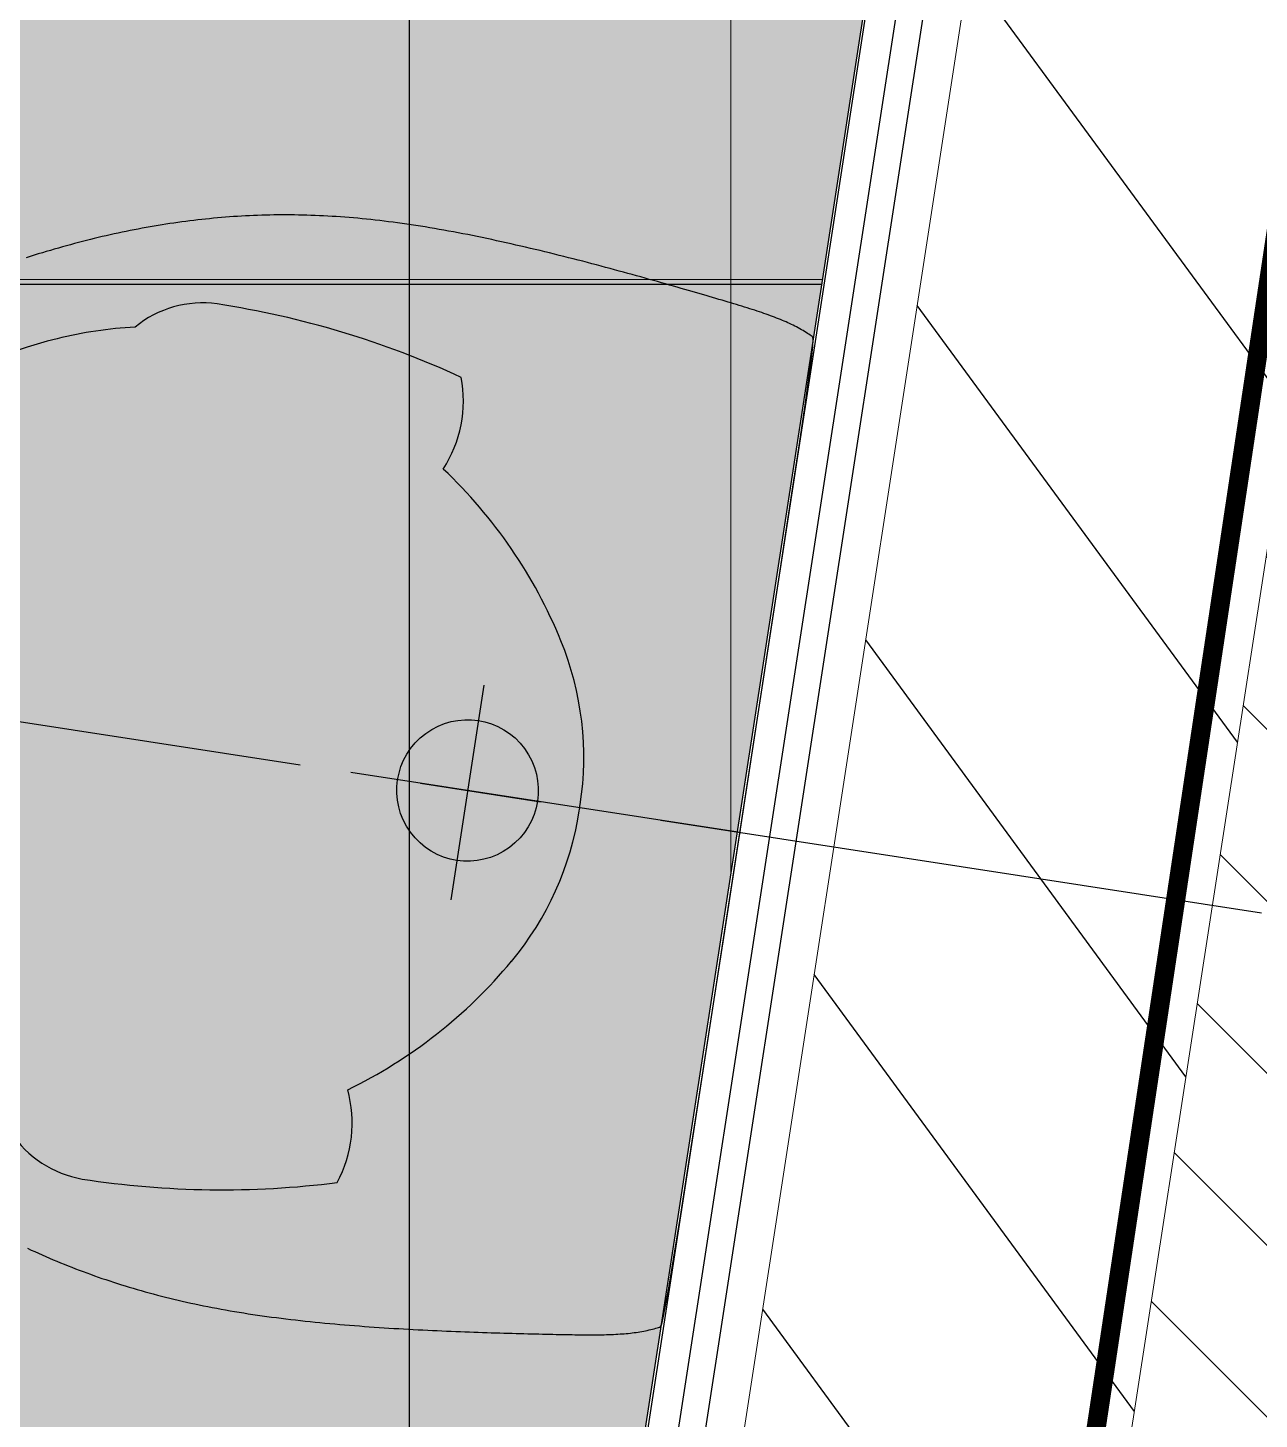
# Model space of a CAD drawing. Header units: millimetres. Extents: x 2335845 to 2509607, y 289014 to 361737.
# Drawn here: x 2414596.5 to 2414918, y 313159.8 to 313523.1 of the extents above; entities that cross this region are included whole.
import ezdxf

# ---------------------------------------------------------------- set-up
doc = ezdxf.new("R2010")
doc.units = ezdxf.units.MM
doc.linetypes.add('CENTER', pattern=[50.8, 31.75, -6.35, 6.35, -6.35])
for name, color, linetype in [('A-PLAN-CL', 8, 'CENTER'), ('A-PLAN-HATCH2', 8, 'Continuous'), ('A-PLAN-PLASTER', 67, 'Continuous'), ('A-PLAN-SANITARY FIXTURES', 35, 'Continuous'), ('A-PLAN-TILE', 32, 'Continuous'), ('TOA-FC-MODULAR', 7, 'Continuous')]:
    doc.layers.add(name, color=color, linetype=linetype)
for name, color, linetype, lineweight in [('A-PLAN-COLUMN', 3, 'Continuous', 0), ('A-PLAN-RCC-HATCH', 8, 'Continuous', 13), ('A-PLAN-THIN', 251, 'Continuous', 15), ('TOA-FL-TILE-4', 8, 'Continuous', 5)]:
    doc.layers.add(name, color=color, linetype=linetype, lineweight=lineweight)

# ---------------------------------------------------------------- blocks, each defined once
blk = doc.blocks.new('A$C54621FCA')
at = {"layer": 'A-PLAN-SANITARY FIXTURES'}
for p, q in [((90.2, 286.97, 0), (91.49, 287.04, 0)), ((91.49, 287.04, 0), (92.77, 287.1, 0)), ((92.77, 287.1, 0), (94.04, 287.16, 0)), ((94.04, 287.16, 0), (95.31, 287.21, 0)), ((95.31, 287.21, 0), (96.58, 287.26, 0)), ((96.58, 287.26, 0), (97.85, 287.3, 0)), ((97.85, 287.3, 0), (99.11, 287.34, 0)), ((99.11, 287.34, 0), (100.36, 287.38, 0)), ((100.36, 287.38, 0), (101.61, 287.4, 0)), ((101.61, 287.4, 0), (102.86, 287.43, 0)), ((102.86, 287.43, 0), (104.09, 287.45, 0)), ((104.09, 287.45, 0), (105.33, 287.46, 0)), ((105.33, 287.46, 0), (106.55, 287.47, 0)), ((106.55, 287.47, 0), (107.77, 287.47, 0)), ((107.77, 287.47, 0), (108.98, 287.47, 0)), ((108.98, 287.47, 0), (110.19, 287.46, 0)), ((110.19, 287.46, 0), (111.39, 287.45, 0)), ((111.39, 287.45, 0), (112.59, 287.43, 0)), ((112.59, 287.43, 0), (113.77, 287.4, 0)), ((113.77, 287.4, 0), (114.95, 287.37, 0)), ((114.95, 287.37, 0), (116.13, 287.34, 0)), ((116.13, 287.34, 0), (117.3, 287.3, 0)), ((117.3, 287.3, 0), (118.46, 287.25, 0)), ((118.46, 287.25, 0), (119.62, 287.2, 0)), ((119.62, 287.2, 0), (120.77, 287.14, 0)), ((120.77, 287.14, 0), (121.91, 287.08, 0)), ((121.91, 287.08, 0), (123.05, 287.01, 0)), ((123.05, 287.01, 0), (124.19, 286.94, 0)), ((48.82, 283.26, 0), (49.98, 283.39, 0)), ((49.98, 283.39, 0), (51.15, 283.53, 0)), ((51.15, 283.53, 0), (52.33, 283.66, 0)), ((52.33, 283.66, 0), (53.52, 283.8, 0)), ((53.52, 283.8, 0), (54.71, 283.93, 0)), ((54.71, 283.93, 0), (55.92, 284.07, 0)), ((55.92, 284.07, 0), (57.13, 284.2, 0)), ((57.13, 284.2, 0), (58.35, 284.33, 0)), ((58.35, 284.33, 0), (59.58, 284.46, 0)), ((59.58, 284.46, 0), (60.81, 284.59, 0)), ((60.81, 284.59, 0), (62.05, 284.72, 0)), ((62.05, 284.72, 0), (63.3, 284.85, 0)), ((63.3, 284.85, 0), (64.55, 284.97, 0)), ((64.55, 284.97, 0), (65.81, 285.1, 0)), ((65.81, 285.1, 0), (67.07, 285.22, 0)), ((67.07, 285.22, 0), (68.34, 285.34, 0)), ((68.34, 285.34, 0), (69.61, 285.46, 0)), ((69.61, 285.46, 0), (70.89, 285.57, 0)), ((70.89, 285.57, 0), (72.16, 285.69, 0)), ((72.16, 285.69, 0), (73.45, 285.8, 0)), ((73.45, 285.8, 0), (74.73, 285.91, 0)), ((74.73, 285.91, 0), (76.02, 286.01, 0)), ((76.02, 286.01, 0), (77.31, 286.12, 0)), ((77.31, 286.12, 0), (78.6, 286.22, 0)), ((78.6, 286.22, 0), (79.89, 286.31, 0)), ((79.89, 286.31, 0), (81.18, 286.41, 0)), ((81.18, 286.41, 0), (82.47, 286.5, 0)), ((82.47, 286.5, 0), (83.76, 286.59, 0)), ((83.76, 286.59, 0), (85.05, 286.67, 0)), ((85.05, 286.67, 0), (86.34, 286.75, 0)), ((86.34, 286.75, 0), (87.63, 286.83, 0)), ((87.63, 286.83, 0), (88.92, 286.91, 0)), ((88.92, 286.91, 0), (90.2, 286.97, 0)), ((124.19, 286.94, 0), (125.32, 286.86, 0)), ((125.32, 286.86, 0), (126.44, 286.78, 0)), ((126.44, 286.78, 0), (127.56, 286.69, 0)), ((127.56, 286.69, 0), (128.67, 286.59, 0)), ((128.67, 286.59, 0), (129.78, 286.49, 0)), ((129.78, 286.49, 0), (130.88, 286.39, 0)), ((130.88, 286.39, 0), (131.98, 286.28, 0)), ((131.98, 286.28, 0), (133.07, 286.16, 0)), ((133.07, 286.16, 0), (134.16, 286.04, 0)), ((134.16, 286.04, 0), (135.25, 285.91, 0)), ((135.25, 285.91, 0), (136.33, 285.78, 0)), ((136.33, 285.78, 0), (137.41, 285.64, 0)), ((137.41, 285.64, 0), (138.48, 285.5, 0)), ((138.48, 285.5, 0), (139.55, 285.35, 0)), ((139.55, 285.35, 0), (140.61, 285.2, 0)), ((140.61, 285.2, 0), (141.67, 285.04, 0)), ((141.67, 285.04, 0), (142.73, 284.88, 0)), ((142.73, 284.88, 0), (143.79, 284.71, 0)), ((143.79, 284.71, 0), (144.84, 284.53, 0)), ((144.84, 284.53, 0), (145.88, 284.35, 0)), ((145.88, 284.35, 0), (146.93, 284.17, 0)), ((146.93, 284.17, 0), (147.97, 283.98, 0)), ((147.97, 283.98, 0), (149.01, 283.78, 0)), ((149.01, 283.78, 0), (150.04, 283.58, 0)), ((150.04, 283.58, 0), (151.07, 283.38, 0)), ((151.07, 283.38, 0), (152.1, 283.16, 0)), ((21.12, 279.69, 0), (21.86, 279.8, 0)), ((21.86, 279.8, 0), (22.62, 279.9, 0)), ((22.62, 279.9, 0), (23.39, 280.01, 0)), ((23.39, 280.01, 0), (24.17, 280.12, 0)), ((24.17, 280.12, 0), (24.97, 280.23, 0)), ((24.97, 280.23, 0), (25.79, 280.34, 0)), ((25.79, 280.34, 0), (26.62, 280.45, 0)), ((26.62, 280.45, 0), (27.47, 280.56, 0)), ((27.47, 280.56, 0), (28.33, 280.68, 0)), ((28.33, 280.68, 0), (29.22, 280.79, 0)), ((29.22, 280.79, 0), (30.11, 280.91, 0)), ((30.11, 280.91, 0), (31.03, 281.03, 0)), ((31.03, 281.03, 0), (31.96, 281.15, 0)), ((31.96, 281.15, 0), (32.91, 281.28, 0)), ((32.91, 281.28, 0), (33.87, 281.4, 0)), ((33.87, 281.4, 0), (34.85, 281.53, 0)), ((34.85, 281.53, 0), (35.84, 281.65, 0)), ((35.84, 281.65, 0), (36.85, 281.78, 0)), ((36.85, 281.78, 0), (37.87, 281.91, 0)), ((37.87, 281.91, 0), (38.91, 282.04, 0)), ((38.91, 282.04, 0), (39.96, 282.18, 0)), ((39.96, 282.18, 0), (41.03, 282.31, 0)), ((41.03, 282.31, 0), (42.1, 282.44, 0)), ((42.1, 282.44, 0), (43.19, 282.58, 0)), ((43.19, 282.58, 0), (44.3, 282.71, 0)), ((44.3, 282.71, 0), (45.41, 282.85, 0)), ((45.41, 282.85, 0), (46.54, 282.98, 0)), ((46.54, 282.98, 0), (47.67, 283.12, 0)), ((47.67, 283.12, 0), (48.82, 283.26, 0)), ((152.1, 283.16, 0), (153.13, 282.95, 0)), ((153.13, 282.95, 0), (154.16, 282.73, 0)), ((154.16, 282.73, 0), (155.18, 282.5, 0)), ((155.18, 282.5, 0), (156.2, 282.27, 0)), ((156.2, 282.27, 0), (157.22, 282.03, 0)), ((157.22, 282.03, 0), (158.23, 281.79, 0)), ((158.23, 281.79, 0), (159.25, 281.54, 0)), ((159.25, 281.54, 0), (160.26, 281.29, 0)), ((160.26, 281.29, 0), (161.27, 281.03, 0)), ((161.27, 281.03, 0), (162.28, 280.77, 0)), ((162.28, 280.77, 0), (163.29, 280.5, 0)), ((163.29, 280.5, 0), (164.29, 280.22, 0)), ((164.29, 280.22, 0), (165.3, 279.95, 0)), ((165.3, 279.95, 0), (166.3, 279.66, 0)), ((4.58, 276.08, 0), (5.04, 276.25, 0)), ((5.04, 276.25, 0), (5.5, 276.41, 0)), ((5.5, 276.41, 0), (5.97, 276.56, 0)), ((5.97, 276.56, 0), (6.44, 276.72, 0)), ((6.44, 276.72, 0), (6.92, 276.87, 0)), ((6.92, 276.87, 0), (7.41, 277.01, 0)), ((7.41, 277.01, 0), (7.9, 277.15, 0)), ((7.9, 277.15, 0), (8.4, 277.29, 0)), ((8.4, 277.29, 0), (8.91, 277.43, 0)), ((8.91, 277.43, 0), (9.42, 277.56, 0)), ((9.42, 277.56, 0), (9.94, 277.69, 0)), ((9.94, 277.69, 0), (10.48, 277.81, 0)), ((10.48, 277.81, 0), (11.02, 277.93, 0)), ((11.02, 277.93, 0), (11.56, 278.05, 0)), ((11.56, 278.05, 0), (12.12, 278.17, 0)), ((12.12, 278.17, 0), (12.69, 278.29, 0)), ((12.69, 278.29, 0), (13.27, 278.4, 0)), ((13.27, 278.4, 0), (13.86, 278.52, 0)), ((13.86, 278.52, 0), (14.46, 278.63, 0)), ((14.46, 278.63, 0), (15.07, 278.74, 0)), ((15.07, 278.74, 0), (15.69, 278.85, 0)), ((15.69, 278.85, 0), (16.33, 278.95, 0)), ((16.33, 278.95, 0), (16.97, 279.06, 0)), ((16.97, 279.06, 0), (17.63, 279.17, 0)), ((17.63, 279.17, 0), (18.3, 279.27, 0)), ((18.3, 279.27, 0), (18.99, 279.38, 0)), ((18.99, 279.38, 0), (19.68, 279.48, 0)), ((19.68, 279.48, 0), (20.4, 279.59, 0)), ((20.4, 279.59, 0), (21.12, 279.69, 0)), ((166.3, 279.66, 0), (167.31, 279.37, 0)), ((167.31, 279.37, 0), (168.31, 279.08, 0)), ((168.31, 279.08, 0), (169.31, 278.78, 0)), ((169.31, 278.78, 0), (170.31, 278.48, 0)), ((170.31, 278.48, 0), (171.31, 278.17, 0)), ((171.31, 278.17, 0), (172.31, 277.85, 0)), ((172.31, 277.85, 0), (173.31, 277.53, 0)), ((173.31, 277.53, 0), (174.31, 277.21, 0)), ((174.31, 277.21, 0), (175.3, 276.88, 0)), ((175.3, 276.88, 0), (176.3, 276.54, 0)), ((176.3, 276.54, 0), (177.3, 276.2, 0)), ((177.3, 276.2, 0), (178.3, 275.86, 0)), ((0.5, 272.05, 0), (0.66, 273.73, 0)), ((0.66, 273.73, 0), (0.85, 274.41, 0)), ((0.85, 274.41, 0), (1.09, 274.61, 0)), ((1.09, 274.61, 0), (1.36, 274.74, 0)), ((1.36, 274.74, 0), (1.68, 274.88, 0)), ((1.68, 274.88, 0), (2.03, 275.04, 0)), ((2.03, 275.04, 0), (2.41, 275.2, 0)), ((2.41, 275.2, 0), (2.82, 275.38, 0)), ((2.82, 275.38, 0), (3.24, 275.55, 0)), ((3.24, 275.55, 0), (3.68, 275.73, 0)), ((3.68, 275.73, 0), (4.13, 275.91, 0)), ((4.13, 275.91, 0), (4.58, 276.08, 0)), ((178.3, 275.86, 0), (179.29, 275.51, 0)), ((179.29, 275.51, 0), (180.29, 275.16, 0)), ((180.29, 275.16, 0), (181.29, 274.8, 0)), ((181.29, 274.8, 0), (182.28, 274.43, 0)), ((182.28, 274.43, 0), (183.28, 274.06, 0)), ((183.28, 274.06, 0), (184.27, 273.68, 0)), ((184.27, 273.68, 0), (185.27, 273.3, 0)), ((185.27, 273.3, 0), (186.26, 272.92, 0)), ((186.26, 272.92, 0), (187.26, 272.53, 0)), ((187.26, 272.53, 0), (188.25, 272.13, 0)), ((0.27, 263.67, 0), (0.37, 268.86, 0)), ((0.37, 268.86, 0), (0.5, 272.05, 0)), ((188.25, 272.13, 0), (189.25, 271.73, 0)), ((189.25, 271.73, 0), (190.24, 271.33, 0)), ((190.24, 271.33, 0), (191.23, 270.92, 0)), ((191.23, 270.92, 0), (192.22, 270.5, 0)), ((192.22, 270.5, 0), (193.21, 270.08, 0)), ((193.21, 270.08, 0), (194.2, 269.65, 0)), ((194.2, 269.65, 0), (195.19, 269.22, 0)), ((195.19, 269.22, 0), (196.18, 268.78, 0)), ((196.18, 268.78, 0), (197.17, 268.34, 0)), ((197.17, 268.34, 0), (198.16, 267.9, 0)), ((198.16, 267.9, 0), (199.15, 267.44, 0)), ((199.15, 267.44, 0), (200.14, 266.99, 0)), ((200.14, 266.99, 0), (201.12, 266.52, 0)), ((201.12, 266.52, 0), (202.11, 266.06, 0)), ((202.11, 266.06, 0), (203.09, 265.58, 0)), ((203.09, 265.58, 0), (204.08, 265.11, 0)), ((0.19, 255.96, 0), (0.27, 263.67, 0)), ((204.08, 265.11, 0), (205.06, 264.62, 0)), ((205.06, 264.62, 0), (206.04, 264.14, 0)), ((206.04, 264.14, 0), (207.02, 263.64, 0)), ((0.13, 245.22, 0), (0.19, 255.96, 0)), ((0.08, 230.95, 0), (0.13, 245.22, 0)), ((0.05, 212.89, 0), (0.08, 230.95, 0)), ((0.02, 191.8, 0), (0.05, 212.89, 0)), ((0.01, 168.69, 0), (0.02, 191.8, 0)), ((71.98, 171.58, 0), (71.98, 114.81, 0)), ((0, 144.58, 0), (0.01, 168.69, 0)), ((0, 143.74, 0), (0, 144.58, 0)), ((0, 143.74, 0), (102.78, 143.74, 0)), ((0, 142.89, 0), (0, 143.74, 0)), ((0.01, 118.78, 0), (0, 142.89, 0)), ((0.02, 95.67, 0), (0.01, 118.78, 0)), ((0.05, 74.58, 0), (0.02, 95.67, 0)), ((0.08, 56.52, 0), (0.05, 74.58, 0)), ((0.13, 42.25, 0), (0.08, 56.52, 0)), ((0.19, 31.51, 0), (0.13, 42.25, 0)), ((0.27, 23.8, 0), (0.19, 31.51, 0)), ((0.37, 18.61, 0), (0.27, 23.8, 0)), ((0.5, 15.42, 0), (0.37, 18.61, 0)), ((0.66, 13.74, 0), (0.5, 15.42, 0)), ((0.85, 13.06, 0), (0.66, 13.74, 0)), ((1.09, 12.86, 0), (0.85, 13.06, 0)), ((1.36, 12.73, 0), (1.09, 12.86, 0)), ((1.68, 12.59, 0), (1.36, 12.73, 0)), ((2.03, 12.43, 0), (1.68, 12.59, 0)), ((2.41, 12.27, 0), (2.03, 12.43, 0)), ((2.82, 12.09, 0), (2.41, 12.27, 0)), ((3.24, 11.92, 0), (2.82, 12.09, 0)), ((3.68, 11.74, 0), (3.24, 11.92, 0)), ((4.13, 11.56, 0), (3.68, 11.74, 0)), ((4.58, 11.39, 0), (4.13, 11.56, 0)), ((5.04, 11.23, 0), (4.58, 11.39, 0)), ((5.5, 11.06, 0), (5.04, 11.23, 0)), ((5.97, 10.91, 0), (5.5, 11.06, 0)), ((6.44, 10.75, 0), (5.97, 10.91, 0)), ((6.92, 10.6, 0), (6.44, 10.75, 0)), ((7.41, 10.46, 0), (6.92, 10.6, 0)), ((7.9, 10.32, 0), (7.41, 10.46, 0)), ((8.4, 10.18, 0), (7.9, 10.32, 0)), ((8.91, 10.04, 0), (8.4, 10.18, 0)), ((9.42, 9.91, 0), (8.91, 10.04, 0)), ((9.94, 9.79, 0), (9.42, 9.91, 0)), ((10.48, 9.66, 0), (9.94, 9.79, 0)), ((11.02, 9.54, 0), (10.48, 9.66, 0)), ((11.56, 9.42, 0), (11.02, 9.54, 0)), ((12.12, 9.3, 0), (11.56, 9.42, 0)), ((12.69, 9.18, 0), (12.12, 9.3, 0)), ((13.27, 9.07, 0), (12.69, 9.18, 0)), ((13.86, 8.95, 0), (13.27, 9.07, 0)), ((14.46, 8.84, 0), (13.86, 8.95, 0)), ((15.07, 8.73, 0), (14.46, 8.84, 0)), ((15.69, 8.63, 0), (15.07, 8.73, 0)), ((16.33, 8.52, 0), (15.69, 8.63, 0)), ((16.97, 8.41, 0), (16.33, 8.52, 0)), ((17.63, 8.31, 0), (16.97, 8.41, 0)), ((18.3, 8.2, 0), (17.63, 8.31, 0)), ((18.99, 8.09, 0), (18.3, 8.2, 0)), ((19.68, 7.99, 0), (18.99, 8.09, 0)), ((20.4, 7.88, 0), (19.68, 7.99, 0)), ((21.12, 7.78, 0), (20.4, 7.88, 0)), ((21.86, 7.67, 0), (21.12, 7.78, 0)), ((22.62, 7.57, 0), (21.86, 7.67, 0)), ((23.39, 7.46, 0), (22.62, 7.57, 0)), ((24.17, 7.35, 0), (23.39, 7.46, 0)), ((24.97, 7.24, 0), (24.17, 7.35, 0)), ((165.3, 7.53, 0), (164.29, 7.25, 0)), ((166.3, 7.81, 0), (165.3, 7.53, 0)), ((167.31, 8.1, 0), (166.3, 7.81, 0)), ((25.79, 7.13, 0), (24.97, 7.24, 0)), ((26.62, 7.02, 0), (25.79, 7.13, 0)), ((27.47, 6.91, 0), (26.62, 7.02, 0)), ((28.33, 6.79, 0), (27.47, 6.91, 0)), ((29.22, 6.68, 0), (28.33, 6.79, 0)), ((30.11, 6.56, 0), (29.22, 6.68, 0)), ((31.03, 6.44, 0), (30.11, 6.56, 0)), ((31.96, 6.32, 0), (31.03, 6.44, 0)), ((32.91, 6.19, 0), (31.96, 6.32, 0)), ((33.87, 6.07, 0), (32.91, 6.19, 0)), ((34.85, 5.94, 0), (33.87, 6.07, 0)), ((35.84, 5.82, 0), (34.85, 5.94, 0)), ((36.85, 5.69, 0), (35.84, 5.82, 0)), ((37.87, 5.56, 0), (36.85, 5.69, 0)), ((38.91, 5.43, 0), (37.87, 5.56, 0)), ((39.96, 5.29, 0), (38.91, 5.43, 0)), ((41.03, 5.16, 0), (39.96, 5.29, 0)), ((42.1, 5.03, 0), (41.03, 5.16, 0)), ((43.19, 4.89, 0), (42.1, 5.03, 0)), ((44.3, 4.76, 0), (43.19, 4.89, 0)), ((45.41, 4.62, 0), (44.3, 4.76, 0)), ((46.54, 4.49, 0), (45.41, 4.62, 0)), ((47.67, 4.35, 0), (46.54, 4.49, 0)), ((48.82, 4.21, 0), (47.67, 4.35, 0)), ((49.98, 4.08, 0), (48.82, 4.21, 0)), ((51.15, 3.94, 0), (49.98, 4.08, 0)), ((52.33, 3.81, 0), (51.15, 3.94, 0)), ((53.52, 3.67, 0), (52.33, 3.81, 0)), ((54.71, 3.54, 0), (53.52, 3.67, 0)), ((149.01, 3.69, 0), (147.97, 3.49, 0)), ((150.04, 3.89, 0), (149.01, 3.69, 0)), ((151.07, 4.1, 0), (150.04, 3.89, 0)), ((152.1, 4.31, 0), (151.07, 4.1, 0)), ((153.13, 4.52, 0), (152.1, 4.31, 0)), ((154.16, 4.74, 0), (153.13, 4.52, 0)), ((155.18, 4.97, 0), (154.16, 4.74, 0)), ((156.2, 5.2, 0), (155.18, 4.97, 0)), ((157.22, 5.44, 0), (156.2, 5.2, 0)), ((158.23, 5.68, 0), (157.22, 5.44, 0)), ((159.25, 5.93, 0), (158.23, 5.68, 0)), ((160.26, 6.18, 0), (159.25, 5.93, 0)), ((161.27, 6.44, 0), (160.26, 6.18, 0)), ((162.28, 6.71, 0), (161.27, 6.44, 0)), ((163.29, 6.97, 0), (162.28, 6.71, 0)), ((164.29, 7.25, 0), (163.29, 6.97, 0)), ((55.92, 3.4, 0), (54.71, 3.54, 0)), ((57.13, 3.27, 0), (55.92, 3.4, 0)), ((58.35, 3.14, 0), (57.13, 3.27, 0)), ((59.58, 3.01, 0), (58.35, 3.14, 0)), ((60.81, 2.88, 0), (59.58, 3.01, 0)), ((62.05, 2.75, 0), (60.81, 2.88, 0)), ((63.3, 2.62, 0), (62.05, 2.75, 0)), ((64.55, 2.5, 0), (63.3, 2.62, 0)), ((65.81, 2.37, 0), (64.55, 2.5, 0)), ((67.07, 2.25, 0), (65.81, 2.37, 0)), ((68.34, 2.13, 0), (67.07, 2.25, 0)), ((69.61, 2.01, 0), (68.34, 2.13, 0)), ((70.89, 1.9, 0), (69.61, 2.01, 0)), ((72.16, 1.78, 0), (70.89, 1.9, 0)), ((73.45, 1.67, 0), (72.16, 1.78, 0)), ((74.73, 1.56, 0), (73.45, 1.67, 0)), ((76.02, 1.46, 0), (74.73, 1.56, 0)), ((77.31, 1.35, 0), (76.02, 1.46, 0)), ((78.6, 1.25, 0), (77.31, 1.35, 0)), ((79.89, 1.16, 0), (78.6, 1.25, 0)), ((81.18, 1.06, 0), (79.89, 1.16, 0)), ((82.47, 0.97, 0), (81.18, 1.06, 0)), ((83.76, 0.88, 0), (82.47, 0.97, 0)), ((85.05, 0.8, 0), (83.76, 0.88, 0)), ((86.34, 0.72, 0), (85.05, 0.8, 0)), ((87.63, 0.64, 0), (86.34, 0.72, 0)), ((88.92, 0.57, 0), (87.63, 0.64, 0)), ((90.2, 0.5, 0), (88.92, 0.57, 0)), ((91.49, 0.43, 0), (90.2, 0.5, 0)), ((92.77, 0.37, 0), (91.49, 0.43, 0)), ((94.04, 0.31, 0), (92.77, 0.37, 0)), ((95.31, 0.26, 0), (94.04, 0.31, 0)), ((96.58, 0.21, 0), (95.31, 0.26, 0)), ((97.85, 0.17, 0), (96.58, 0.21, 0)), ((99.11, 0.13, 0), (97.85, 0.17, 0)), ((100.36, 0.1, 0), (99.11, 0.13, 0)), ((101.61, 0.07, 0), (100.36, 0.1, 0)), ((102.86, 0.04, 0), (101.61, 0.07, 0)), ((104.09, 0.02, 0), (102.86, 0.04, 0)), ((105.33, 0.01, 0), (104.09, 0.02, 0)), ((106.55, 0, 0), (105.33, 0.01, 0)), ((107.77, 0, 0), (106.55, 0, 0)), ((108.98, 0, 0), (107.77, 0, 0)), ((110.19, 0.01, 0), (108.98, 0, 0)), ((111.39, 0.02, 0), (110.19, 0.01, 0)), ((112.59, 0.04, 0), (111.39, 0.02, 0)), ((113.77, 0.07, 0), (112.59, 0.04, 0)), ((114.95, 0.1, 0), (113.77, 0.07, 0)), ((116.13, 0.13, 0), (114.95, 0.1, 0)), ((117.3, 0.17, 0), (116.13, 0.13, 0)), ((118.46, 0.22, 0), (117.3, 0.17, 0)), ((119.62, 0.27, 0), (118.46, 0.22, 0)), ((120.77, 0.33, 0), (119.62, 0.27, 0)), ((121.91, 0.39, 0), (120.77, 0.33, 0)), ((123.05, 0.46, 0), (121.91, 0.39, 0)), ((124.19, 0.53, 0), (123.05, 0.46, 0)), ((125.32, 0.61, 0), (124.19, 0.53, 0)), ((126.44, 0.69, 0), (125.32, 0.61, 0)), ((127.56, 0.78, 0), (126.44, 0.69, 0)), ((128.67, 0.88, 0), (127.56, 0.78, 0)), ((129.78, 0.98, 0), (128.67, 0.88, 0)), ((130.88, 1.08, 0), (129.78, 0.98, 0)), ((131.98, 1.19, 0), (130.88, 1.08, 0)), ((133.07, 1.31, 0), (131.98, 1.19, 0)), ((134.16, 1.43, 0), (133.07, 1.31, 0)), ((135.25, 1.56, 0), (134.16, 1.43, 0)), ((136.33, 1.69, 0), (135.25, 1.56, 0)), ((137.41, 1.83, 0), (136.33, 1.69, 0)), ((138.48, 1.97, 0), (137.41, 1.83, 0)), ((139.55, 2.12, 0), (138.48, 1.97, 0)), ((140.61, 2.27, 0), (139.55, 2.12, 0)), ((141.67, 2.43, 0), (140.61, 2.27, 0)), ((142.73, 2.59, 0), (141.67, 2.43, 0)), ((143.79, 2.76, 0), (142.73, 2.59, 0)), ((144.84, 2.94, 0), (143.79, 2.76, 0)), ((145.88, 3.12, 0), (144.84, 2.94, 0)), ((146.93, 3.3, 0), (145.88, 3.12, 0)), ((147.97, 3.49, 0), (146.93, 3.3, 0))]:
    blk.add_line(p, q, dxfattribs=at)
at = {"layer": 'A-PLAN-SANITARY FIXTURES', "extrusion": (0, 0, -1)}
for centre, major_axis, start_param, end_param in [((155.96, 19.55, 0), (-169.55, 169.55), 0.50678, 0.785398), ((155.5, 231.51, 0), (-19.67, -19.67), 2.373062, 3.195577), ((121.27, 239.16, 0), (-23.41, -23.41), 0.367298, 1.121678), ((152.96, 140.38, 0), (-79.3, -79.3), 2.564959, 2.748732), ((153.41, 141.48, 0), (-78.46, 78.46), 1.177936, 1.569119), ((164.04, 119.98, 0), (-90.86, 90.86), -0.245139, 0.181004), ((123.04, 144.58, 0), (-57.06, 57.06), -0.785398, -0.245139), ((123.04, 144.58, 0), (-57.06, -57.06), 0.774983, 0.785398), ((123.04, 142.89, 0), (-57.06, 57.06), -0.785398, -0.774983), ((123.04, 142.89, 0), (-57.06, 57.06), -1.325657, -0.785398), ((164.04, 167.49, 0), (-90.86, -90.86), 6.102181, 6.528324), ((121.27, 48.31, 0), (-23.41, 23.41), -1.121678, -0.367298), ((155.96, 267.92, 0), (-169.55, -169.55), 5.497787, 5.776405), ((155.5, 55.96, 0), (-19.67, 19.67), 3.087608, 3.910123)]:
    blk.add_ellipse(centre, major_axis=major_axis, ratio=1, start_param=start_param, end_param=end_param, dxfattribs=at)
blk.add_ellipse((71.98, 143.74, 0), major_axis=(-13.06, -13.06), ratio=1, dxfattribs=at)
blk = doc.blocks.new('Rest room-2.0')
at = {"layer": 'A-PLAN-HATCH2'}
h = blk.add_hatch(dxfattribs=at)
h.set_pattern_fill('ANSI31', color=256, scale=500, angle=261.2432, style=0)
h.set_pattern_definition([(306.243209, (617163.19, -129546.95), (50.407168, 36.9508784), [])])
h.paths.add_polyline_path([(7047.36, -5685.31), (7879.42, -283.61), (7978.25, -298.84), (7148.54, -5685.31)])
at = {"layer": 'A-PLAN-RCC-HATCH'}
h = blk.add_hatch(dxfattribs=at)
h.set_pattern_fill('ANSI31', color=256, scale=10, angle=90, style=0)
h.set_pattern_definition([(135, (-235786.27, -223405.926), (-22.4506403, -22.4506403), [])])
h.paths.add_polyline_path([(8927.66, 5864.69), (7117.74, -5885.31), (7117.74, -5885.31), (7117.74, -5885.31), (7340.11, -5919.56), (9150.04, 5830.44)])
at = {"layer": 'A-PLAN-CL', "linetype": 'CENTER', "ltscale": 5}
blk.add_line((6426.6, -2741.08), (7900.5, -2968.12), dxfattribs=at)
at = {"layer": 'A-PLAN-COLUMN'}
blk.add_lwpolyline([(8927.66, 5864.69), (7117.74, -5885.31), (7117.74, -5885.31), (7117.74, -5885.31), (7340.11, -5919.56), (9150.04, 5830.44), (8927.66, 5864.69)], dxfattribs=at)
at = {"layer": 'A-PLAN-PLASTER', "elevation": 0}
blk.add_lwpolyline([(7275.01, -200.63), (7868.01, -291.97), (7038.79, -5675.31), (5918.62, -5675.31)], dxfattribs=at)
at = {"layer": 'A-PLAN-THIN'}
blk.add_line((7879.42, -283.61), (7049.71, -5670.09), dxfattribs=at)
blk.add_lwpolyline([(7047.36, -5685.31), (7879.42, -283.61), (7978.25, -298.84), (7148.54, -5685.31)], close=True, dxfattribs=at)
at = {"layer": 'A-PLAN-TILE', "elevation": 0}
blk.add_lwpolyline([(7859.76, -299.57), (7851.85, -298.35), (7026.64, -5655.6), (7034.55, -5656.82)], close=True, dxfattribs=at)
at = {"layer": 'A-PLAN-SANITARY FIXTURES', "xscale": -1, "rotation": 351.2432816985323}
blk.add_blockref('A$C54621FCA', (7429.58, -3041.01, 0), dxfattribs=at)
blk = doc.blocks.new('CHOREE')
blk.add_blockref('Rest room-2.0', (8768.57, -2039.87))
blk = doc.blocks.new('BIG CHOORE')
blk.add_blockref('CHOREE', (-2407.99, -1909.01))

msp = doc.modelspace()

# ---------------------------------------------------------------- hatches: boundary and pattern name
at = {"layer": 'TOA-FC-MODULAR'}
h = msp.add_hatch(dxfattribs=at)
h.set_pattern_fill('BRASS', color=253, scale=65, angle=45)
h.set_pattern_definition([(45, (2408113.76, 309771.23), (-291.8583, 291.8583), []), (45, (2407967.83, 309917.15), (-291.8583, 291.8583), [206.375, -103.1875])])
edge = h.paths.add_edge_path()
edge.add_line((2411179.683, 321856.624), (2411179.683, 320761.624))
edge.add_line((2411179.683, 320761.624), (2412294.683, 320761.625))
edge.add_arc((2412294.683, 320751.625), 10, -0.00004, 90.00004, ccw=False)
edge.add_line((2412304.683, 320751.625), (2412304.683, 317716.624))
edge.add_line((2412304.683, 317716.624), (2412944.683, 317716.624))
edge.add_arc((2412944.683, 317706.624), 10, -0.26121, 90, ccw=False)
edge.add_line((2412954.683, 317706.578), (2412946.683, 317449.645))
edge.add_line((2412946.683, 317449.645), (2412791.698, 317451.218))
edge.add_line((2412791.698, 317451.218), (2412791.692, 317566.176))
edge.add_line((2412791.692, 317566.176), (2411454.681, 317566.624))
edge.add_line((2411454.681, 317566.624), (2411454.681, 315714.243))
edge.add_line((2411454.681, 315714.243), (2412791.692, 315714.073))
edge.add_line((2412791.692, 315714.073), (2412791.692, 316848.625))
edge.add_line((2412791.692, 316848.625), (2412954.686, 316848.625))
edge.add_line((2412954.686, 316848.625), (2412954.686, 315550.176))
edge.add_line((2412954.686, 315550.176), (2411454.681, 315550.176))
edge.add_line((2411454.681, 315550.176), (2411446.681, 310551.624))
edge.add_line((2411446.681, 310551.624), (2414356.33, 310554.526))
edge.add_line((2414356.33, 310554.526), (2415181.896, 315907.35))
edge.add_line((2415181.896, 315907.35), (2414598.773, 315997.171))
edge.add_arc((2414600.296, 316007.055), 10, 170.8501, 261.24321, ccw=False)
edge.add_line((2414590.423, 316008.645), (2414610.214, 316137.13))
edge.add_arc((2414619.854, 316135.645), 9.753, 79.79276, 171.24321, ccw=False)
edge.add_line((2414621.582, 316145.244), (2415288.752, 316042.729))
edge.add_line((2415288.752, 316042.729), (2416181.221, 321836.624))
edge.add_line((2416181.221, 321836.624), (2413604.683, 321836.624))
edge.add_line((2413604.683, 321836.624), (2413604.683, 320721.624))
edge.add_arc((2413594.683, 320721.624), 10, 270, 360, ccw=False)
edge.add_line((2413594.683, 320711.624), (2413464.683, 320711.624))
edge.add_arc((2413464.683, 320721.624), 10, 179.99719, 270, ccw=False)
edge.add_line((2413454.683, 320721.624), (2413454.683, 321851.624))
edge.add_line((2413454.683, 321851.624), (2411179.683, 321856.624))
edge = h.paths.add_edge_path()
edge.add_line((2405369.683, 318461.624), (2407354.683, 318461.624))
edge.add_line((2407354.683, 318461.624), (2407354.683, 317561.124))
edge.add_arc((2407364.436, 317561.124), 9.753, 180, 271.45045)
edge.add_line((2407364.683, 317551.374), (2408004.718, 317551.157))
edge.add_line((2408004.718, 317551.157), (2408004.718, 317449.645))
edge.add_line((2408004.718, 317449.645), (2408167.668, 317449.645))
edge.add_line((2408167.668, 317449.645), (2408167.668, 317551.312))
edge.add_line((2408167.668, 317551.312), (2409504.685, 317551.624))
edge.add_line((2409504.685, 317551.624), (2409504.685, 315714.073))
edge.add_line((2409504.685, 315714.073), (2408167.668, 315714.073))
edge.add_line((2408167.668, 315714.073), (2408167.668, 316848.625))
edge.add_line((2408167.668, 316848.625), (2408004.68, 316848.625))
edge.add_line((2408004.68, 316848.625), (2408004.68, 315550.176))
edge.add_line((2408004.68, 315550.176), (2409504.685, 315550.176))
edge.add_line((2409504.685, 315550.176), (2409504.685, 310551.624))
edge.add_line((2409504.685, 310551.624), (2405384.683, 310551.624))
edge.add_line((2405384.683, 310551.624), (2405384.683, 315051.624))
edge.add_line((2405384.683, 315051.624), (2406059.683, 315051.624))
edge.add_arc((2406059.683, 315061.624), 10, 270, 360)
edge.add_line((2406069.683, 315061.624), (2406069.683, 315191.624))
edge.add_arc((2406059.683, 315191.624), 10, 360, 450)
edge.add_line((2406059.683, 315201.624), (2405369.683, 315201.624))
edge.add_line((2405369.683, 315201.624), (2405369.683, 316746.331))
edge.add_line((2405369.683, 316746.331), (2406059.683, 316746.331))
edge.add_arc((2406059.683, 316756.331), 10, 270, 360)
edge.add_line((2406069.683, 316756.331), (2406069.683, 316886.331))
edge.add_arc((2406059.93, 316886.331), 9.753, 0, 91.45045)
edge.add_line((2406059.683, 316896.081), (2405369.683, 316896.081))
edge.add_line((2405369.683, 316896.081), (2405369.683, 318461.624))
edge = h.paths.add_edge_path()
edge.add_line((2367514.683, 312121.624), (2367514.683, 313056.624))
edge.add_line((2367514.683, 313056.624), (2368810.183, 313056.624))
edge.add_arc((2368810.183, 313066.377), 9.753, 270, 361.45045)
edge.add_line((2368819.933, 313066.624), (2368819.683, 315306.626))
edge.add_line((2368819.683, 315306.626), (2375819.683, 315306.626))
edge.add_line((2375819.683, 315306.626), (2375819.683, 311121.624))
edge.add_line((2375819.683, 311121.624), (2372219.683, 311121.624))
edge.add_line((2372219.683, 311121.624), (2372219.433, 311796.624))
edge.add_arc((2372209.426, 311796.621), 10.007, 0.02122, 88.52833)
edge.add_line((2372209.683, 311806.624), (2372079.683, 311806.624))
edge.add_arc((2372079.683, 311796.624), 10, 90, 180)
edge.add_line((2372069.683, 311796.624), (2372069.683, 311106.624))
edge.add_line((2372069.683, 311106.624), (2369624.949, 311106.624))
edge.add_line((2369624.949, 311106.624), (2369624.977, 312136.624))
edge.add_arc((2369614.977, 312136.624), 10, 359.99844, 450.00156)
edge.add_line((2369614.977, 312146.624), (2369484.977, 312146.624))
edge.add_arc((2369484.977, 312136.624), 10, 90, 180)
edge.add_line((2369474.977, 312136.624), (2369474.977, 311106.624))
edge.add_line((2369474.977, 311106.624), (2367514.683, 311106.624))
edge.add_line((2367514.683, 311106.624), (2367514.683, 312121.624))
edge = h.paths.add_edge_path()
edge.add_line((2365944.683, 318121.627), (2365944.683, 318296.624))
edge.add_line((2365944.683, 318296.624), (2367694.683, 318296.624))
edge.add_arc((2367694.683, 318306.624), 10, 270, 360)
edge.add_line((2367704.683, 318306.624), (2367704.683, 318436.624))
edge.add_arc((2367694.683, 318436.624), 10, 360, 450)
edge.add_line((2367694.683, 318446.624), (2367059.683, 318446.624))
edge.add_line((2367059.683, 318446.624), (2367059.683, 321281.624))
edge.add_line((2367059.683, 321281.624), (2371919.683, 321281.624))
edge.add_line((2371919.683, 321281.624), (2371919.933, 320606.624))
edge.add_arc((2371929.94, 320606.628), 10.007, 180.02122, 268.52833)
edge.add_line((2371929.683, 320596.624), (2372059.683, 320596.624))
edge.add_arc((2372059.683, 320606.624), 10, 270, 360)
edge.add_line((2372069.683, 320606.624), (2372069.683, 321196.624))
edge.add_line((2372069.683, 321196.624), (2375819.683, 321196.624))
edge.add_line((2375819.683, 321196.624), (2375819.683, 317256.622))
edge.add_line((2375819.683, 317256.622), (2369795.683, 317256.622))
edge.add_line((2369795.683, 317256.622), (2369795.683, 318746.624))
edge.add_arc((2369785.683, 318746.624), 10, 0, 90)
edge.add_line((2369785.683, 318756.624), (2369554.683, 318756.624))
edge.add_arc((2369554.683, 318746.624), 10, 90, 180)
edge.add_line((2369544.683, 318746.624), (2369544.683, 317106.624))
edge.add_line((2369544.683, 317106.624), (2368819.683, 317106.624))
edge.add_line((2368819.683, 317106.624), (2368819.683, 317746.624))
edge.add_arc((2368809.683, 317746.624), 10, 0, 90)
edge.add_line((2368809.683, 317756.624), (2368679.683, 317756.624))
edge.add_arc((2368679.683, 317746.624), 10, 90, 180)
edge.add_line((2368669.683, 317746.624), (2368669.683, 317106.624))
edge.add_line((2368669.683, 317106.624), (2365919.683, 317106.624))
edge.add_line((2365919.683, 317106.624), (2365919.667, 318121.627))
edge.add_line((2365919.667, 318121.627), (2365944.683, 318121.627))
h = msp.add_hatch(dxfattribs=at)
h.set_pattern_fill('_USER', color=252, scale=600, angle=270, double=1, pattern_type=0)
h.set_pattern_definition([(270, (2411095.8, 321855.7), (600, -1e-13), []), (0, (2411095.8, 321855.7), (0, 600), [])])
edge = h.paths.add_edge_path()
edge.add_line((2411179.683, 321856.624), (2411179.683, 320761.624))
edge.add_line((2411179.683, 320761.624), (2412294.683, 320761.625))
edge.add_arc((2412294.683, 320751.625), 10, -0.00004, 90.00004, ccw=False)
edge.add_line((2412304.683, 320751.625), (2412304.683, 317716.624))
edge.add_line((2412304.683, 317716.624), (2412944.683, 317716.624))
edge.add_arc((2412944.683, 317706.624), 10, -0.26121, 90, ccw=False)
edge.add_line((2412954.683, 317706.578), (2412946.683, 317449.645))
edge.add_line((2412946.683, 317449.645), (2412791.698, 317451.218))
edge.add_line((2412791.698, 317451.218), (2412791.692, 317566.176))
edge.add_line((2412791.692, 317566.176), (2411454.681, 317566.624))
edge.add_line((2411454.681, 317566.624), (2411454.681, 315714.243))
edge.add_line((2411454.681, 315714.243), (2412791.692, 315714.073))
edge.add_line((2412791.692, 315714.073), (2412791.692, 316848.625))
edge.add_line((2412791.692, 316848.625), (2412954.686, 316848.625))
edge.add_line((2412954.686, 316848.625), (2412954.686, 315550.176))
edge.add_line((2412954.686, 315550.176), (2411454.681, 315550.176))
edge.add_line((2411454.681, 315550.176), (2411446.681, 310551.624))
edge.add_line((2411446.681, 310551.624), (2414356.33, 310554.526))
edge.add_line((2414356.33, 310554.526), (2415181.896, 315907.35))
edge.add_line((2415181.896, 315907.35), (2414598.773, 315997.171))
edge.add_arc((2414600.296, 316007.055), 10, 170.8501, 261.24321, ccw=False)
edge.add_line((2414590.423, 316008.645), (2414610.214, 316137.13))
edge.add_arc((2414619.854, 316135.645), 9.753, 79.79276, 171.24321, ccw=False)
edge.add_line((2414621.582, 316145.244), (2415288.752, 316042.729))
edge.add_line((2415288.752, 316042.729), (2416181.221, 321836.624))
edge.add_line((2416181.221, 321836.624), (2413604.683, 321836.624))
edge.add_line((2413604.683, 321836.624), (2413604.683, 320721.624))
edge.add_arc((2413594.683, 320721.624), 10, 270, 360, ccw=False)
edge.add_line((2413594.683, 320711.624), (2413464.683, 320711.624))
edge.add_arc((2413464.683, 320721.624), 10, 179.99719, 270, ccw=False)
edge.add_line((2413454.683, 320721.624), (2413454.683, 321851.624))
edge.add_line((2413454.683, 321851.624), (2411179.683, 321856.624))
at = {"layer": 'TOA-FL-TILE-4'}
h = msp.add_hatch(dxfattribs=at)
h.set_pattern_fill('_USER', color=253, scale=600, angle=90, pattern_type=0)
h.set_pattern_definition([(90, (2411179.7, 321856.6), (-600, 4e-14), [])])
edge = h.paths.add_edge_path()
edge.add_line((2411179.683, 321856.624), (2411179.683, 320761.624))
edge.add_line((2411179.683, 320761.624), (2412294.683, 320761.625))
edge.add_arc((2412294.683, 320751.625), 10, -0.00004, 90.00004, ccw=False)
edge.add_line((2412304.683, 320751.625), (2412304.683, 317716.624))
edge.add_line((2412304.683, 317716.624), (2412944.683, 317716.624))
edge.add_arc((2412944.683, 317706.624), 10, -0.26121, 90, ccw=False)
edge.add_line((2412954.683, 317706.578), (2412946.683, 317449.645))
edge.add_line((2412946.683, 317449.645), (2412791.698, 317451.218))
edge.add_line((2412791.698, 317451.218), (2412791.692, 317566.176))
edge.add_line((2412791.692, 317566.176), (2411454.681, 317566.624))
edge.add_line((2411454.681, 317566.624), (2411454.681, 315714.243))
edge.add_line((2411454.681, 315714.243), (2412791.692, 315714.073))
edge.add_line((2412791.692, 315714.073), (2412791.692, 316848.625))
edge.add_line((2412791.692, 316848.625), (2412954.686, 316848.625))
edge.add_line((2412954.686, 316848.625), (2412954.686, 315550.176))
edge.add_line((2412954.686, 315550.176), (2411454.681, 315550.176))
edge.add_line((2411454.681, 315550.176), (2411446.681, 310551.624))
edge.add_line((2411446.681, 310551.624), (2414356.33, 310554.526))
edge.add_line((2414356.33, 310554.526), (2415181.896, 315907.35))
edge.add_line((2415181.896, 315907.35), (2414598.773, 315997.171))
edge.add_arc((2414600.296, 316007.055), 10, 170.8501, 261.24321, ccw=False)
edge.add_line((2414590.423, 316008.645), (2414610.214, 316137.13))
edge.add_arc((2414619.854, 316135.645), 9.753, 79.79276, 171.24321, ccw=False)
edge.add_line((2414621.582, 316145.244), (2415288.752, 316042.729))
edge.add_line((2415288.752, 316042.729), (2416181.221, 321836.624))
edge.add_line((2416181.221, 321836.624), (2413604.683, 321836.624))
edge.add_line((2413604.683, 321836.624), (2413604.683, 320721.624))
edge.add_arc((2413594.683, 320721.624), 10, 270, 360, ccw=False)
edge.add_line((2413594.683, 320711.624), (2413464.683, 320711.624))
edge.add_arc((2413464.683, 320721.624), 10, 179.99719, 270, ccw=False)
edge.add_line((2413454.683, 320721.624), (2413454.683, 321851.624))
edge.add_line((2413454.683, 321851.624), (2411179.683, 321856.624))
h = msp.add_hatch(dxfattribs=at)
h.set_pattern_fill('_USER', color=253, scale=1200, pattern_type=0)
h.set_pattern_definition([(0, (2411179.7, 321856.6), (0, 1200), [])])
edge = h.paths.add_edge_path()
edge.add_line((2411179.683, 321856.624), (2411179.683, 320761.624))
edge.add_line((2411179.683, 320761.624), (2412294.683, 320761.625))
edge.add_arc((2412294.683, 320751.625), 10, -0.00004, 90.00004, ccw=False)
edge.add_line((2412304.683, 320751.625), (2412304.683, 317716.624))
edge.add_line((2412304.683, 317716.624), (2412944.683, 317716.624))
edge.add_arc((2412944.683, 317706.624), 10, -0.26121, 90, ccw=False)
edge.add_line((2412954.683, 317706.578), (2412946.683, 317449.645))
edge.add_line((2412946.683, 317449.645), (2412791.698, 317451.218))
edge.add_line((2412791.698, 317451.218), (2412791.692, 317566.176))
edge.add_line((2412791.692, 317566.176), (2411454.681, 317566.624))
edge.add_line((2411454.681, 317566.624), (2411454.681, 315714.243))
edge.add_line((2411454.681, 315714.243), (2412791.692, 315714.073))
edge.add_line((2412791.692, 315714.073), (2412791.692, 316848.625))
edge.add_line((2412791.692, 316848.625), (2412954.686, 316848.625))
edge.add_line((2412954.686, 316848.625), (2412954.686, 315550.176))
edge.add_line((2412954.686, 315550.176), (2411454.681, 315550.176))
edge.add_line((2411454.681, 315550.176), (2411446.681, 310551.624))
edge.add_line((2411446.681, 310551.624), (2414356.33, 310554.526))
edge.add_line((2414356.33, 310554.526), (2415181.896, 315907.35))
edge.add_line((2415181.896, 315907.35), (2414598.773, 315997.171))
edge.add_arc((2414600.296, 316007.055), 10, 170.8501, 261.24321, ccw=False)
edge.add_line((2414590.423, 316008.645), (2414610.214, 316137.13))
edge.add_arc((2414619.854, 316135.645), 9.753, 79.79276, 171.24321, ccw=False)
edge.add_line((2414621.582, 316145.244), (2415288.752, 316042.729))
edge.add_line((2415288.752, 316042.729), (2416181.221, 321836.624))
edge.add_line((2416181.221, 321836.624), (2413604.683, 321836.624))
edge.add_line((2413604.683, 321836.624), (2413604.683, 320721.624))
edge.add_arc((2413594.683, 320721.624), 10, 270, 360, ccw=False)
edge.add_line((2413594.683, 320711.624), (2413464.683, 320711.624))
edge.add_arc((2413464.683, 320721.624), 10, 179.99719, 270, ccw=False)
edge.add_line((2413454.683, 320721.624), (2413454.683, 321851.624))
edge.add_line((2413454.683, 321851.624), (2411179.683, 321856.624))

# ---------------------------------------------------------------- linework, layer by layer
at = {"const_width": 5}
msp.add_lwpolyline([(2350244.683, 291915.217, -0.0445399), (2406044.683, 290902.779), (2406044.683, 293901.624), (2411633.435, 293856.651), (2411910.641, 295656.206), (2412258.439, 295615.141), (2414382.872, 309376.624), (2411594.683, 309376.624), (2411594.683, 304701.624), (2410344.682, 304701.623), (2410344.682, 305551.624), (2408804.683, 305551.624), (2408804.683, 304703.926), (2405044.683, 304706.227), (2405044.683, 310585.472), (2414483.777, 310554.102), (2416184.301, 321856.624), (2405044.683, 321856.624), (2405044.683, 327701.624)], format="xyb", dxfattribs=at)
msp.add_lwpolyline([(2412304.683, 320751.625), (2412304.683, 317716.624), (2412944.683, 317716.624, -0.4155495), (2412954.683, 317706.578), (2412946.683, 317449.645), (2412791.698, 317451.218), (2412791.692, 317566.176), (2411454.681, 317566.624), (2411454.681, 315714.243), (2412791.692, 315714.073), (2412791.692, 316848.625), (2412954.686, 316848.625), (2412954.686, 315550.176), (2411454.681, 315550.176), (2411446.681, 310551.624), (2414356.33, 310554.526), (2415181.896, 315907.35), (2414598.773, 315997.171, -0.4162246), (2414590.423, 316008.645), (2414610.214, 316137.13, -0.4216478), (2414621.582, 316145.244), (2415288.752, 316042.729), (2416181.221, 321836.624)], format="xyb")

# ---------------------------------------------------------------- block references
msp.add_blockref('BIG CHOORE', (2400970.421, 320160.812))

doc.saveas('drawing.dxf')
